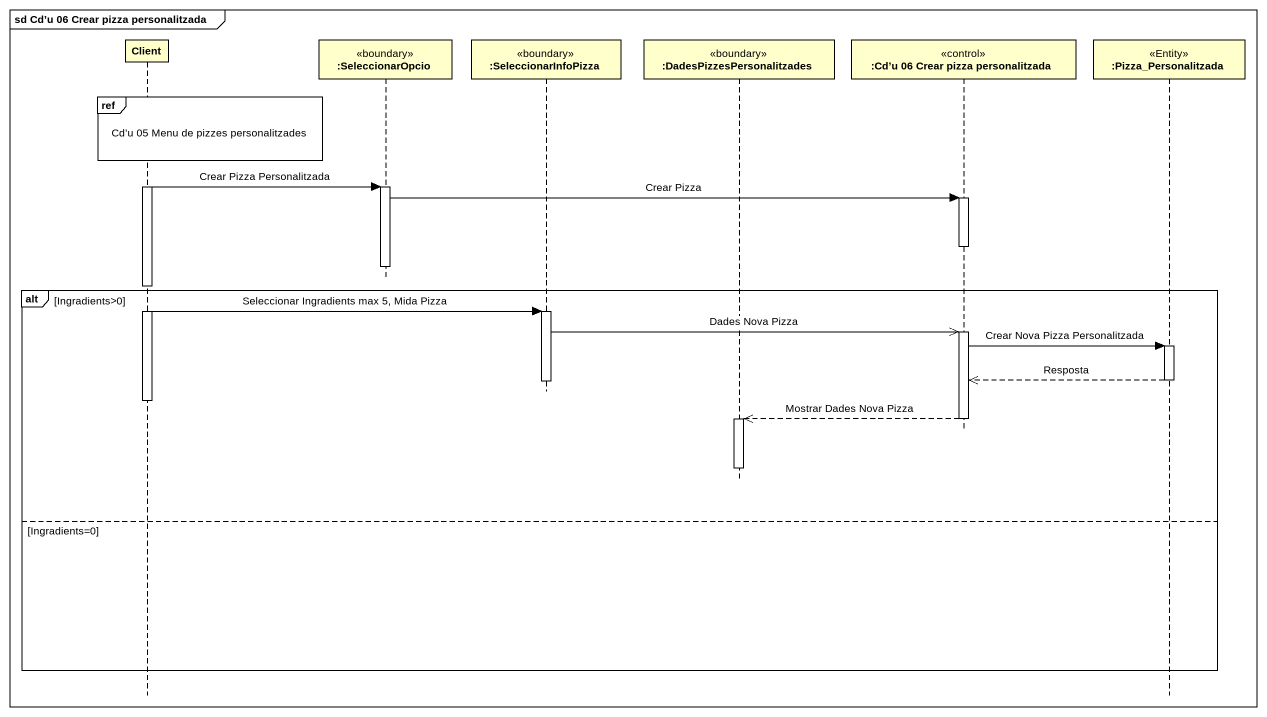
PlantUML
@startuml
mainframe sd Cd’u 06 Crear pizza personalitzada
hide footbox
participant Client
participant ":SeleccionarOpcio" as SeleccionarOpcio <<boundary>>
participant ":SeleccionarInfoPizza" as SeleccionarInfoPizza <<boundary>>
participant ":DadesPizzesPersonalitzades" as DadesPizzesPersonalitzades <<boundary>>
participant ":Cd’u 06 Crear pizza personalitzada" as Cd_u_06_Crear_pizza <<control>>
participant ":Pizza_Personalitzada" as Pizza_Personalitzada <<Entity>>

ref over Client : Cd’u 05 Menu de pizzes personalitzades
activate Client
Client -> SeleccionarOpcio : Crear Pizza Personalitzada
activate SeleccionarOpcio
SeleccionarOpcio -> Cd_u_06_Crear_pizza : Crear Pizza
activate Cd_u_06_Crear_pizza
deactivate Cd_u_06_Crear_pizza
deactivate SeleccionarOpcio
alt Ingradients>0
  Client -> SeleccionarInfoPizza : Seleccionar Ingradients max 5, Mida Pizza
  activate SeleccionarInfoPizza
  SeleccionarInfoPizza ->> Cd_u_06_Crear_pizza : Dades Nova Pizza
  activate Cd_u_06_Crear_pizza
  Cd_u_06_Crear_pizza -> Pizza_Personalitzada : Crear Nova Pizza Personalitzada
  activate Pizza_Personalitzada
  Pizza_Personalitzada -->> Cd_u_06_Crear_pizza : Resposta
  deactivate Pizza_Personalitzada
  deactivate SeleccionarInfoPizza
  deactivate Client
  Cd_u_06_Crear_pizza -->> DadesPizzesPersonalitzades : Mostrar Dades Nova Pizza
  deactivate Cd_u_06_Crear_pizza
  activate DadesPizzesPersonalitzades
  deactivate DadesPizzesPersonalitzades
else Ingradients=0
end
@enduml
